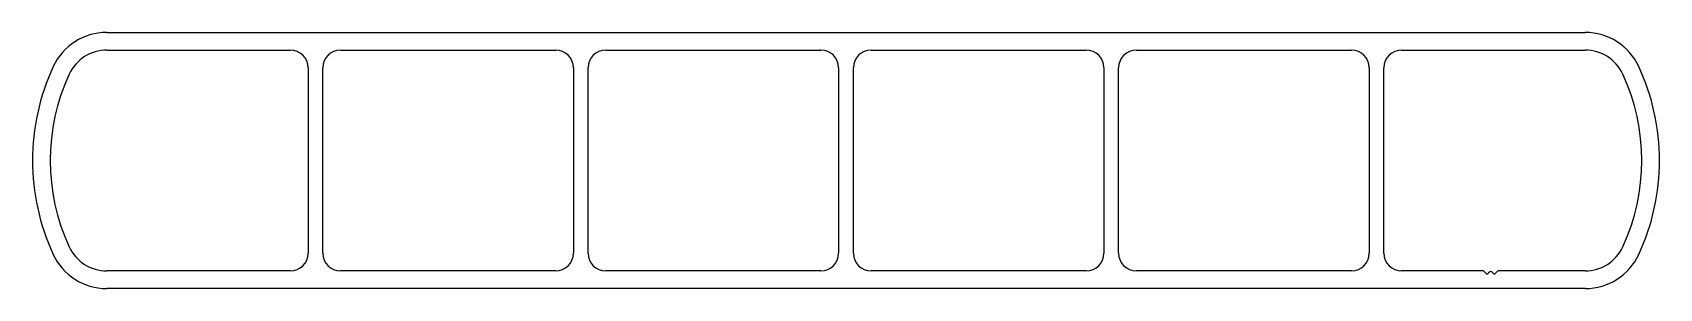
# Model space of a CAD drawing. Extents: x 3492 to 3768, y 960 to 1004.
import ezdxf

# ---------------------------------------------------------------- set-up
doc = ezdxf.new("R2010")
doc.units = 0
doc.layers.get('0').update_dxf_attribs({"linetype": 'CONTINUOUS'})

msp = doc.modelspace()

# ---------------------------------------------------------------- linework, layer by layer
for p, q in [((3504.51, 1003.81), (3755.35, 1003.81)), ((3504.51, 1000.81), (3535.68, 1000.81)), ((3544.18, 1000.81), (3580.68, 1000.81)), ((3589.18, 1000.81), (3625.68, 1000.81)), ((3634.18, 1000.81), (3670.68, 1000.81)), ((3679.18, 1000.81), (3715.68, 1000.81)), ((3724.18, 1000.81), (3755.35, 1000.81)), ((3538.68, 997.81), (3538.68, 966.31)), ((3541.18, 966.31), (3541.18, 997.81)), ((3583.68, 997.81), (3583.68, 966.31)), ((3586.18, 966.31), (3586.18, 997.81)), ((3628.68, 997.81), (3628.68, 966.31)), ((3631.18, 966.31), (3631.18, 997.81)), ((3673.68, 997.81), (3673.68, 966.31)), ((3676.18, 966.31), (3676.18, 997.81)), ((3718.68, 997.81), (3718.68, 966.31)), ((3721.18, 966.31), (3721.18, 997.81)), ((3535.68, 963.31), (3504.51, 963.31)), ((3580.68, 963.31), (3544.18, 963.31)), ((3625.68, 963.31), (3589.18, 963.31)), ((3670.68, 963.31), (3634.18, 963.31)), ((3715.68, 963.31), (3679.18, 963.31)), ((3737.95, 963.31), (3724.18, 963.31)), ((3755.35, 963.31), (3740.66, 963.31)), ((3738.47, 962.9), (3738.13, 963.24)), ((3739.13, 963.13), (3738.89, 962.9)), ((3739.72, 962.9), (3739.48, 963.13)), ((3740.48, 963.24), (3740.14, 962.9)), ((3755.35, 960.31), (3504.51, 960.31))]:
    msp.add_line(p, q)
for centre, radius, start, end in [((3504.51, 993.81), 10, 90, 155.188), ((3755.35, 993.81), 10, 24.812, 90), ((3504.51, 993.81), 7, 90, 155.188), ((3535.68, 997.81), 3, 0, 90), ((3544.18, 997.81), 3, 90, 180), ((3580.68, 997.81), 3, 0, 90), ((3589.18, 997.81), 3, 90, 180), ((3625.68, 997.81), 3, 0, 90), ((3634.18, 997.81), 3, 90, 180), ((3670.68, 997.81), 3, 0, 90), ((3679.18, 997.81), 3, 90, 180), ((3715.68, 997.81), 3, 0, 90), ((3724.18, 997.81), 3, 90, 180), ((3755.35, 993.81), 7, 24.812, 90), ((3529.93, 982.06), 38, 155.188, 204.812), ((3529.93, 982.06), 35, 155.188, 204.812), ((3729.93, 982.06), 35, 335.188, 24.812), ((3729.93, 982.06), 38, 335.188, 24.812), ((3504.51, 970.31), 10, 204.812, 270), ((3504.51, 970.31), 7, 204.812, 270), ((3535.68, 966.31), 3, 270, 360), ((3544.18, 966.31), 3, 180, 270), ((3580.68, 966.31), 3, 270, 360), ((3589.18, 966.31), 3, 180, 270), ((3625.68, 966.31), 3, 270, 360), ((3634.18, 966.31), 3, 180, 270), ((3670.68, 966.31), 3, 270, 360), ((3679.18, 966.31), 3, 180, 270), ((3715.68, 966.31), 3, 270, 360), ((3724.18, 966.31), 3, 180, 270), ((3755.35, 970.31), 7, 270, 335.188), ((3755.35, 970.31), 10, 270, 335.188), ((3737.95, 963.06), 0.25, 45, 90), ((3740.66, 963.06), 0.25, 90, 135), ((3738.68, 963.11), 0.3, 225, 315), ((3739.3, 962.96), 0.25, 45, 135), ((3739.93, 963.11), 0.3, 225, 315)]:
    msp.add_arc(centre, radius, start, end)

doc.saveas('drawing.dxf')
